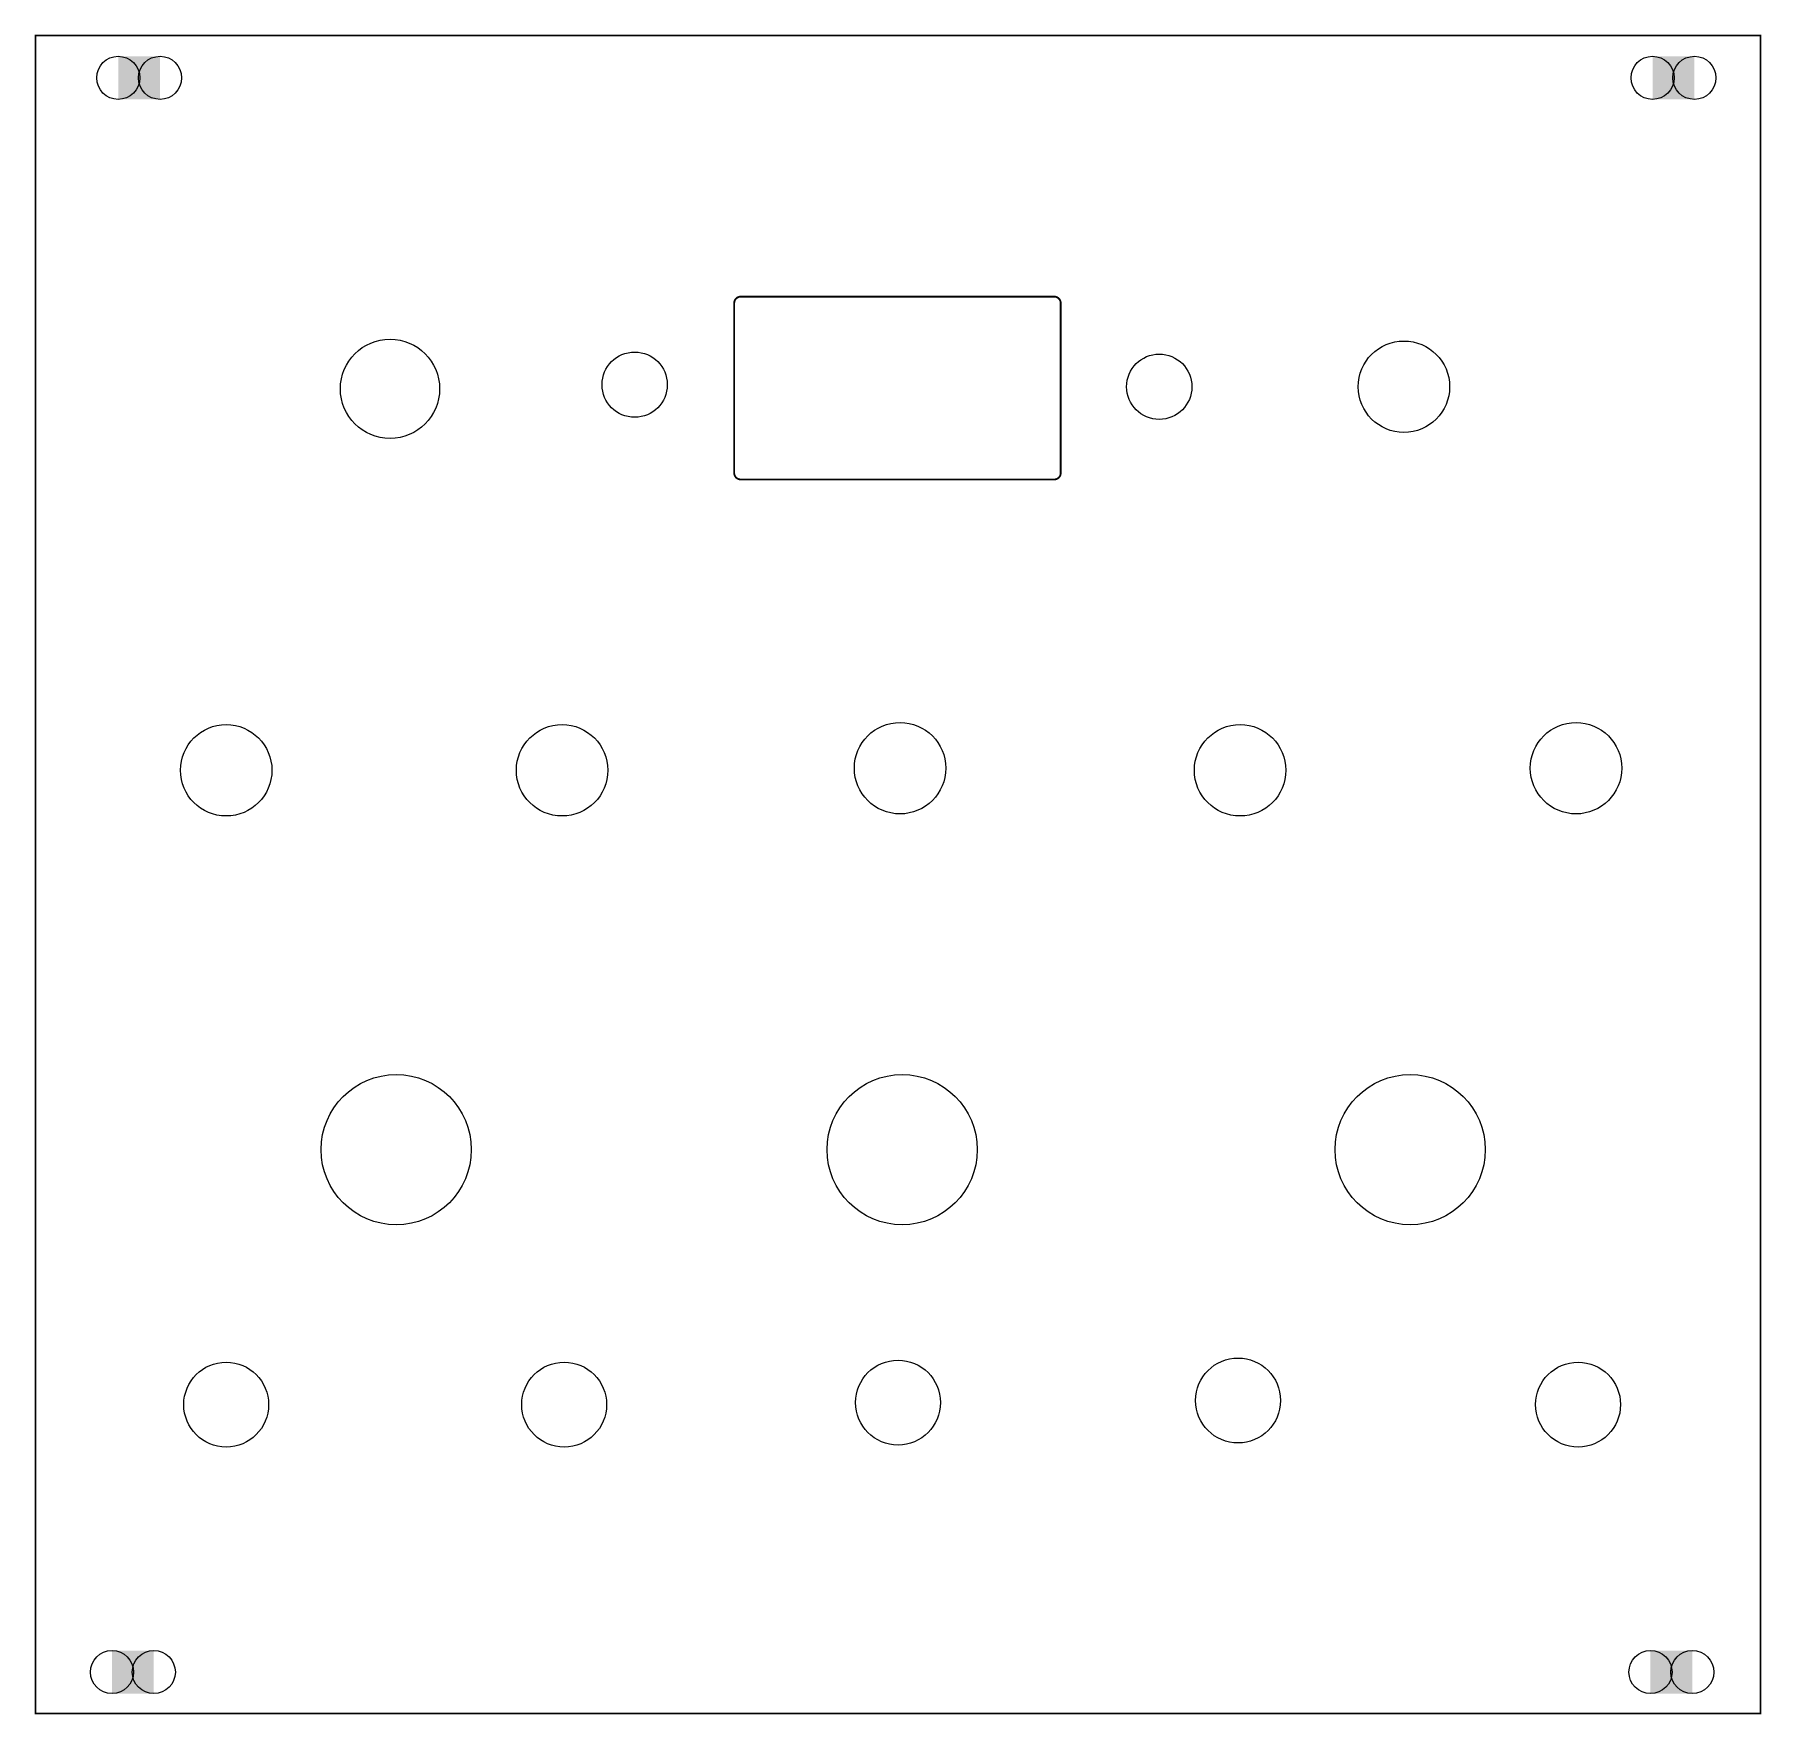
# Model space of a CAD drawing. Extents: x 0 to 132, y 0 to 129.
import ezdxf

# ---------------------------------------------------------------- set-up
doc = ezdxf.new("R2010")
doc.units = 0
for name, color, linetype in [('Board_Outline', 13, 'CONTINUOUS'), ('Drill_Bottom', 8, 'CONTINUOUS'), ('Drill_Top', 7, 'CONTINUOUS')]:
    doc.layers.add(name, color=color, linetype=linetype)

msp = doc.modelspace()

# ---------------------------------------------------------------- linework, layer by layer
at = {"layer": 'Board_Outline', "linetype": 'CONTINUOUS'}
for points, const_width in [([(0, 0), (132.08, 0), (132.08, 128.5), (0, 128.5), (0, 0)], 0.14), ([(54, 108.5), (53.9608, 108.4985), (53.9218, 108.4939), (53.8833, 108.4862), (53.8455, 108.4755), (53.8087, 108.462), (53.773, 108.4455), (53.7387, 108.4263), (53.7061, 108.4045), (53.6753, 108.3802), (53.6464, 108.3536), (53.6198, 108.3247), (53.5955, 108.2939), (53.5737, 108.2613), (53.5545, 108.227), (53.538, 108.1913), (53.5245, 108.1545), (53.5138, 108.1167), (53.5061, 108.0782), (53.5015, 108.0392), (53.5, 108)], 0.14), ([(54, 108.5), (53.9608, 108.4985), (53.9218, 108.4939), (53.8833, 108.4862), (53.8455, 108.4755), (53.8087, 108.462), (53.773, 108.4455), (53.7387, 108.4263), (53.7061, 108.4045), (53.6753, 108.3802), (53.6464, 108.3536), (53.6198, 108.3247), (53.5955, 108.2939), (53.5737, 108.2613), (53.5545, 108.227), (53.538, 108.1913), (53.5245, 108.1545), (53.5138, 108.1167), (53.5061, 108.0782), (53.5015, 108.0392), (53.5, 108)], 0.1), ([(54, 108.5), (78, 108.5)], 0.14), ([(54, 108.5), (78, 108.5)], 0.1), ([(78.5, 108), (78.4985, 108.0392), (78.4939, 108.0782), (78.4862, 108.1167), (78.4755, 108.1545), (78.462, 108.1913), (78.4455, 108.227), (78.4263, 108.2613), (78.4045, 108.2939), (78.3802, 108.3247), (78.3536, 108.3536), (78.3247, 108.3802), (78.2939, 108.4045), (78.2613, 108.4263), (78.227, 108.4455), (78.1913, 108.462), (78.1545, 108.4755), (78.1167, 108.4862), (78.0782, 108.4939), (78.0392, 108.4985), (78, 108.5)], 0.14), ([(78.5, 108), (78.4985, 108.0392), (78.4939, 108.0782), (78.4862, 108.1167), (78.4755, 108.1545), (78.462, 108.1913), (78.4455, 108.227), (78.4263, 108.2613), (78.4045, 108.2939), (78.3802, 108.3247), (78.3536, 108.3536), (78.3247, 108.3802), (78.2939, 108.4045), (78.2613, 108.4263), (78.227, 108.4455), (78.1913, 108.462), (78.1545, 108.4755), (78.1167, 108.4862), (78.0782, 108.4939), (78.0392, 108.4985), (78, 108.5)], 0.1), ([(53.5, 95), (53.5, 108)], 0.14), ([(53.5, 95), (53.5, 108)], 0.1), ([(78.5, 108), (78.5, 95)], 0.14), ([(78.5, 108), (78.5, 95)], 0.1), ([(53.5, 95), (53.5015, 94.9608), (53.5061, 94.9218), (53.5138, 94.8833), (53.5245, 94.8455), (53.538, 94.8087), (53.5545, 94.773), (53.5737, 94.7387), (53.5955, 94.7061), (53.6198, 94.6753), (53.6464, 94.6464), (53.6753, 94.6198), (53.7061, 94.5955), (53.7387, 94.5737), (53.773, 94.5545), (53.8087, 94.538), (53.8455, 94.5245), (53.8833, 94.5138), (53.9218, 94.5061), (53.9608, 94.5015), (54, 94.5)], 0.14), ([(53.5, 95), (53.5015, 94.9608), (53.5061, 94.9218), (53.5138, 94.8833), (53.5245, 94.8455), (53.538, 94.8087), (53.5545, 94.773), (53.5737, 94.7387), (53.5955, 94.7061), (53.6198, 94.6753), (53.6464, 94.6464), (53.6753, 94.6198), (53.7061, 94.5955), (53.7387, 94.5737), (53.773, 94.5545), (53.8087, 94.538), (53.8455, 94.5245), (53.8833, 94.5138), (53.9218, 94.5061), (53.9608, 94.5015), (54, 94.5)], 0.1), ([(78, 94.5), (54, 94.5)], 0.14), ([(78, 94.5), (54, 94.5)], 0.1), ([(78, 94.5), (78.0392, 94.5015), (78.0782, 94.5061), (78.1167, 94.5138), (78.1545, 94.5245), (78.1913, 94.538), (78.227, 94.5545), (78.2613, 94.5737), (78.2939, 94.5955), (78.3247, 94.6198), (78.3536, 94.6464), (78.3802, 94.6753), (78.4045, 94.7061), (78.4263, 94.7387), (78.4455, 94.773), (78.462, 94.8087), (78.4755, 94.8455), (78.4862, 94.8833), (78.4939, 94.9218), (78.4985, 94.9608), (78.5, 95)], 0.14), ([(78, 94.5), (78.0392, 94.5015), (78.0782, 94.5061), (78.1167, 94.5138), (78.1545, 94.5245), (78.1913, 94.538), (78.227, 94.5545), (78.2613, 94.5737), (78.2939, 94.5955), (78.3247, 94.6198), (78.3536, 94.6464), (78.3802, 94.6753), (78.4045, 94.7061), (78.4263, 94.7387), (78.4455, 94.773), (78.462, 94.8087), (78.4755, 94.8455), (78.4862, 94.8833), (78.4939, 94.9218), (78.4985, 94.9608), (78.5, 95)], 0.1)]:
    msp.add_lwpolyline(points, dxfattribs=dict(at, const_width=const_width))
at = {"layer": 'Drill_Bottom'}
for centre, radius in [((6.3375, 125.2537), 1.65), ((9.5375, 125.2537), 1.65), ((123.8125, 125.2537), 1.65), ((127.0125, 125.2537), 1.65), ((27.1463, 101.4413), 3.8), ((104.775, 101.6), 3.5), ((45.8787, 101.7587), 2.5), ((86.0425, 101.6), 2.5), ((14.605, 72.2312), 3.5), ((40.3225, 72.2312), 3.5), ((66.1987, 72.39), 3.5), ((92.2338, 72.2312), 3.5), ((117.9512, 72.39), 3.5), ((27.6225, 43.18), 5.75), ((66.3575, 43.18), 5.75), ((105.2513, 43.18), 5.75), ((14.605, 23.6538), 3.25), ((40.4813, 23.6538), 3.25), ((66.04, 23.8125), 3.25), ((92.075, 23.9713), 3.25), ((118.11, 23.6538), 3.25), ((5.8613, 3.175), 1.65), ((9.0613, 3.175), 1.65), ((123.6538, 3.175), 1.65), ((126.8538, 3.175), 1.65)]:
    msp.add_circle(centre, radius, dxfattribs=at)
for points in [[(6.3375, 123.6037), (9.5375, 123.6037), (6.3375, 126.9037), (9.5375, 126.9037)], [(123.8125, 123.6037), (127.0125, 123.6037), (123.8125, 126.9037), (127.0125, 126.9037)], [(5.8613, 1.525), (9.0613, 1.525), (5.8613, 4.825), (9.0613, 4.825)], [(123.6538, 1.525), (126.8538, 1.525), (123.6538, 4.825), (126.8538, 4.825)]]:
    msp.add_solid(points, dxfattribs=at)
at = {"layer": 'Drill_Top'}
for centre, radius in [((6.3375, 125.2537), 1.65), ((9.5375, 125.2537), 1.65), ((123.8125, 125.2537), 1.65), ((127.0125, 125.2537), 1.65), ((27.1463, 101.4413), 3.8), ((104.775, 101.6), 3.5), ((45.8787, 101.7587), 2.5), ((86.0425, 101.6), 2.5), ((14.605, 72.2312), 3.5), ((40.3225, 72.2312), 3.5), ((66.1987, 72.39), 3.5), ((92.2338, 72.2312), 3.5), ((117.9512, 72.39), 3.5), ((27.6225, 43.18), 5.75), ((66.3575, 43.18), 5.75), ((105.2513, 43.18), 5.75), ((14.605, 23.6538), 3.25), ((40.4813, 23.6538), 3.25), ((66.04, 23.8125), 3.25), ((92.075, 23.9713), 3.25), ((118.11, 23.6538), 3.25), ((5.8613, 3.175), 1.65), ((9.0613, 3.175), 1.65), ((123.6538, 3.175), 1.65), ((126.8538, 3.175), 1.65)]:
    msp.add_circle(centre, radius, dxfattribs=at)
for points in [[(6.3375, 123.6037), (9.5375, 123.6037), (6.3375, 126.9037), (9.5375, 126.9037)], [(123.8125, 123.6037), (127.0125, 123.6037), (123.8125, 126.9037), (127.0125, 126.9037)], [(5.8613, 1.525), (9.0613, 1.525), (5.8613, 4.825), (9.0613, 4.825)], [(123.6538, 1.525), (126.8538, 1.525), (123.6538, 4.825), (126.8538, 4.825)]]:
    msp.add_solid(points, dxfattribs=at)

doc.saveas('drawing.dxf')
